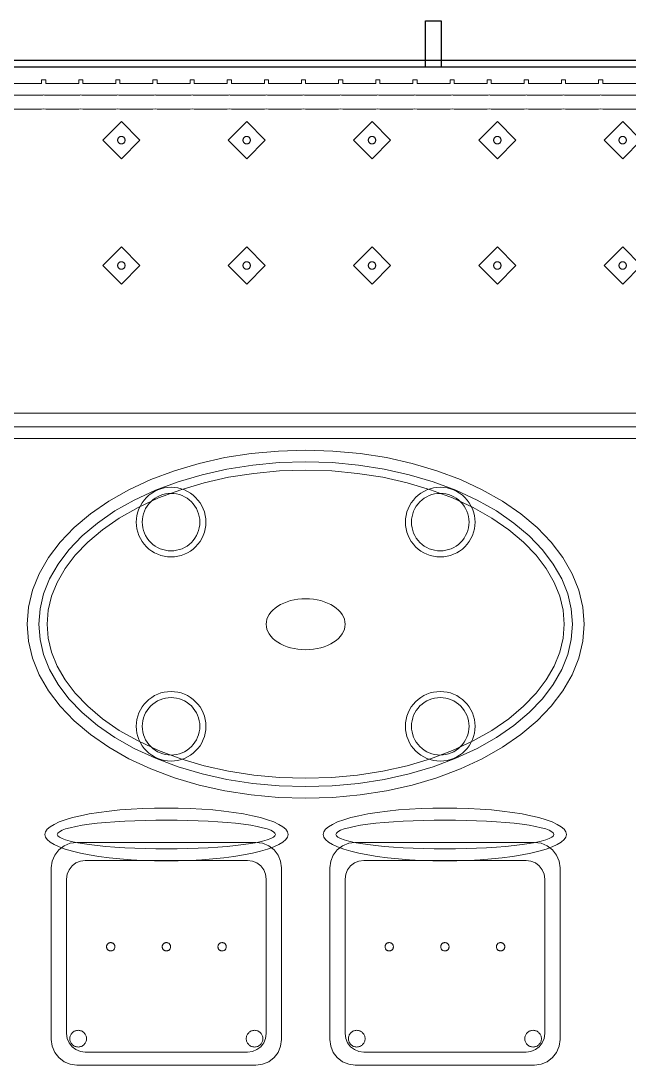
# Model space of a CAD drawing. Header units: metres. Extents: x 2172.2 to 2210.6, y 415.3 to 458.1.
# Drawn here: x 2189.898 to 2191.208, y 451.441 to 453.691 of the extents above; entities that cross this region are included whole.
import ezdxf

# ---------------------------------------------------------------- set-up
doc = ezdxf.new("R2010")
doc.units = ezdxf.units.M
for name, color, linetype, lineweight in [('NC_N1_BANQUETTES', 7, 'CONTINUOUS', 13), ('NC_N1_CHAIRS', 7, 'CONTINUOUS', 13), ('NC_N1_GLAZING', 7, 'CONTINUOUS', 13), ('NC_N1_TABLES', 7, 'CONTINUOUS', 13), ('NC_N1_WALLS', 7, 'CONTINUOUS', 25)]:
    doc.layers.add(name, color=color, linetype=linetype, lineweight=lineweight)

# ---------------------------------------------------------------- blocks, each defined once
blk = doc.blocks.new('NC_N1_ARCHITECTURE')
at = {"layer": 'NC_N1_GLAZING', "linetype": 'CONTINUOUS', "lineweight": -2}
blk.add_lwpolyline([(2.11142, 19.591097), (-3.23858, 19.591097), (-3.23858, 19.606096), (2.11142, 19.606096)], close=True, dxfattribs=at)
at = {"layer": 'NC_N1_WALLS', "linetype": 'CONTINUOUS', "lineweight": -2}
blk.add_lwpolyline([(0.76942, 19.691095), (0.80342, 19.691095), (0.80342, 19.591097), (0.76942, 19.591097)], close=True, dxfattribs=at)
blk = doc.blocks.new('NC_N1_TRIANGLE_L_BANQUETTE')
at = {"color": 0, "linetype": 'CONTINUOUS', "lineweight": -2}
for points in [[(0.8, 0.8), (4.35, 0.8)], [(3.64, 0.035), (3.569, 0.035), (3.569, 0.027), (3.56, 0.027), (3.56, 0.035), (3.489, 0.035), (3.489, 0.027), (3.48, 0.027), (3.48, 0.035), (3.409, 0.035), (3.409, 0.027), (3.4, 0.027), (3.4, 0.035), (3.329, 0.035), (3.329, 0.027), (3.32, 0.027), (3.32, 0.035), (3.249, 0.035), (3.249, 0.027), (3.24, 0.027), (3.24, 0.035), (3.169, 0.035), (3.169, 0.027), (3.16, 0.027), (3.16, 0.035), (3.089, 0.035), (3.089, 0.027), (3.08, 0.027), (3.08, 0.035), (3.009, 0.035), (3.009, 0.027), (3, 0.027), (3, 0.035), (2.929, 0.035), (2.929, 0.027), (2.92, 0.027), (2.92, 0.035), (2.849, 0.035), (2.849, 0.027), (2.84, 0.027), (2.84, 0.035), (2.769, 0.035), (2.769, 0.027), (2.76, 0.027), (2.76, 0.035), (2.689, 0.035), (2.689, 0.027), (2.68, 0.027), (2.68, 0.035), (2.609, 0.035), (2.609, 0.027), (2.6, 0.027), (2.6, 0.035), (2.529, 0.035), (2.529, 0.027), (2.52, 0.027), (2.52, 0.035), (2.449, 0.035), (2.449, 0.027), (2.44, 0.027), (2.44, 0.035), (2.369, 0.035), (2.369, 0.027), (2.36, 0.027), (2.36, 0.035), (2.289, 0.035)], [(0.8, 0.775), (4.325, 0.775)], [(3.64, 0.06), (3.569, 0.06), (3.5665, 0.0599), (3.5645, 0.0596), (3.5625, 0.0599), (3.56, 0.06), (3.489, 0.06), (3.4865, 0.0599), (3.4845, 0.0596), (3.4825, 0.0599), (3.48, 0.06), (3.409, 0.06), (3.4065, 0.0599), (3.4045, 0.0596), (3.4025, 0.0599), (3.4, 0.06), (3.329, 0.06), (3.3265, 0.0599), (3.3245, 0.0596), (3.3225, 0.0599), (3.32, 0.06), (3.249, 0.06), (3.2465, 0.0599), (3.2445, 0.0596), (3.2425, 0.0599), (3.24, 0.06), (3.169, 0.06), (3.1665, 0.0599), (3.1645, 0.0596), (3.1625, 0.0599), (3.16, 0.06), (3.089, 0.06), (3.0865, 0.0599), (3.0845, 0.0596), (3.0825, 0.0599), (3.08, 0.06), (3.009, 0.06), (3.0065, 0.0599), (3.0045, 0.0596), (3.0025, 0.0599), (3, 0.06), (2.929, 0.06), (2.9265, 0.0599), (2.9245, 0.0596), (2.9225, 0.0599), (2.92, 0.06), (2.849, 0.06), (2.8465, 0.0599), (2.8445, 0.0596), (2.8425, 0.0599), (2.84, 0.06), (2.769, 0.06), (2.7665, 0.0599), (2.7645, 0.0596), (2.7625, 0.0599), (2.76, 0.06), (2.689, 0.06), (2.6865, 0.0599), (2.6845, 0.0596), (2.6825, 0.0599), (2.68, 0.06), (2.609, 0.06), (2.6065, 0.0599), (2.6045, 0.0596), (2.6025, 0.0599), (2.6, 0.06), (2.529, 0.06), (2.5265, 0.0599), (2.5245, 0.0596), (2.5225, 0.0599), (2.52, 0.06), (2.449, 0.06), (2.4465, 0.0599), (2.4445, 0.0596), (2.4425, 0.0599), (2.44, 0.06), (2.369, 0.06), (2.3665, 0.0599), (2.3645, 0.0596), (2.3625, 0.0599), (2.36, 0.06), (2.289, 0.06)], [(0.8, 0.745), (4.295, 0.745)], [(3.64, 0.09), (3.569, 0.09), (3.5645, 0.0898), (3.56, 0.09), (3.489, 0.09), (3.4845, 0.0898), (3.48, 0.09), (3.409, 0.09), (3.4045, 0.0898), (3.4, 0.09), (3.329, 0.09), (3.3245, 0.0898), (3.32, 0.09), (3.249, 0.09), (3.2445, 0.0898), (3.24, 0.09), (3.169, 0.09), (3.1645, 0.0898), (3.16, 0.09), (3.089, 0.09), (3.0845, 0.0898), (3.08, 0.09), (3.009, 0.09), (3.0045, 0.0898), (3, 0.09), (2.929, 0.09), (2.9245, 0.0898), (2.92, 0.09), (2.849, 0.09), (2.8445, 0.0898), (2.84, 0.09), (2.769, 0.09), (2.7645, 0.0898), (2.76, 0.09), (2.689, 0.09), (2.6845, 0.0898), (2.68, 0.09), (2.609, 0.09), (2.6045, 0.0898), (2.6, 0.09), (2.529, 0.09), (2.5245, 0.0898), (2.52, 0.09), (2.449, 0.09), (2.4445, 0.0898), (2.44, 0.09), (2.369, 0.09), (2.3645, 0.0898), (2.36, 0.09), (2.289, 0.09)]]:
    blk.add_lwpolyline(points, dxfattribs=at)
for points in [[(2.317, 0.387), (2.357, 0.427), (2.317, 0.467), (2.277, 0.427)], [(2.587, 0.387), (2.627, 0.427), (2.587, 0.467), (2.547, 0.427)], [(2.857, 0.387), (2.897, 0.427), (2.857, 0.467), (2.817, 0.427)], [(3.127, 0.387), (3.167, 0.427), (3.127, 0.467), (3.087, 0.427)], [(3.397, 0.387), (3.437, 0.427), (3.397, 0.467), (3.357, 0.427)], [(2.325, 0.427), (2.325, 0.4262), (2.3248, 0.4254), (2.3247, 0.4247), (2.3244, 0.4239), (2.3241, 0.4232), (2.3237, 0.4226), (2.3232, 0.4219), (2.3227, 0.4213), (2.3221, 0.4208), (2.3214, 0.4203), (2.3208, 0.4199), (2.3201, 0.4196), (2.3193, 0.4193), (2.3186, 0.4192), (2.3178, 0.419), (2.317, 0.419), (2.3162, 0.419), (2.3154, 0.4192), (2.3147, 0.4193), (2.3139, 0.4196), (2.3132, 0.4199), (2.3126, 0.4203), (2.3119, 0.4208), (2.3113, 0.4213), (2.3108, 0.4219), (2.3103, 0.4226), (2.3099, 0.4232), (2.3096, 0.4239), (2.3093, 0.4247), (2.3092, 0.4254), (2.309, 0.4262), (2.309, 0.427), (2.309, 0.4278), (2.3092, 0.4286), (2.3093, 0.4293), (2.3096, 0.4301), (2.3099, 0.4308), (2.3103, 0.4314), (2.3108, 0.4321), (2.3113, 0.4327), (2.3119, 0.4332), (2.3126, 0.4337), (2.3132, 0.4341), (2.3139, 0.4344), (2.3147, 0.4347), (2.3154, 0.4348), (2.3162, 0.435), (2.317, 0.435), (2.3178, 0.435), (2.3186, 0.4348), (2.3193, 0.4347), (2.3201, 0.4344), (2.3208, 0.4341), (2.3214, 0.4337), (2.3221, 0.4332), (2.3227, 0.4327), (2.3232, 0.4321), (2.3237, 0.4314), (2.3241, 0.4308), (2.3244, 0.4301), (2.3247, 0.4293), (2.3248, 0.4286), (2.325, 0.4278)], [(2.595, 0.427), (2.595, 0.4262), (2.5948, 0.4254), (2.5947, 0.4247), (2.5944, 0.4239), (2.5941, 0.4232), (2.5937, 0.4226), (2.5932, 0.4219), (2.5927, 0.4213), (2.5921, 0.4208), (2.5914, 0.4203), (2.5908, 0.4199), (2.5901, 0.4196), (2.5893, 0.4193), (2.5886, 0.4192), (2.5878, 0.419), (2.587, 0.419), (2.5862, 0.419), (2.5854, 0.4192), (2.5847, 0.4193), (2.5839, 0.4196), (2.5832, 0.4199), (2.5826, 0.4203), (2.5819, 0.4208), (2.5813, 0.4213), (2.5808, 0.4219), (2.5803, 0.4226), (2.5799, 0.4232), (2.5796, 0.4239), (2.5793, 0.4247), (2.5792, 0.4254), (2.579, 0.4262), (2.579, 0.427), (2.579, 0.4278), (2.5792, 0.4286), (2.5793, 0.4293), (2.5796, 0.4301), (2.5799, 0.4308), (2.5803, 0.4314), (2.5808, 0.4321), (2.5813, 0.4327), (2.5819, 0.4332), (2.5826, 0.4337), (2.5832, 0.4341), (2.5839, 0.4344), (2.5847, 0.4347), (2.5854, 0.4348), (2.5862, 0.435), (2.587, 0.435), (2.5878, 0.435), (2.5886, 0.4348), (2.5893, 0.4347), (2.5901, 0.4344), (2.5908, 0.4341), (2.5914, 0.4337), (2.5921, 0.4332), (2.5927, 0.4327), (2.5932, 0.4321), (2.5937, 0.4314), (2.5941, 0.4308), (2.5944, 0.4301), (2.5947, 0.4293), (2.5948, 0.4286), (2.595, 0.4278)], [(2.865, 0.427), (2.865, 0.4262), (2.8648, 0.4254), (2.8647, 0.4247), (2.8644, 0.4239), (2.8641, 0.4232), (2.8637, 0.4226), (2.8632, 0.4219), (2.8627, 0.4213), (2.8621, 0.4208), (2.8614, 0.4203), (2.8608, 0.4199), (2.8601, 0.4196), (2.8593, 0.4193), (2.8586, 0.4192), (2.8578, 0.419), (2.857, 0.419), (2.8562, 0.419), (2.8554, 0.4192), (2.8547, 0.4193), (2.8539, 0.4196), (2.8532, 0.4199), (2.8526, 0.4203), (2.8519, 0.4208), (2.8513, 0.4213), (2.8508, 0.4219), (2.8503, 0.4226), (2.8499, 0.4232), (2.8496, 0.4239), (2.8493, 0.4247), (2.8492, 0.4254), (2.849, 0.4262), (2.849, 0.427), (2.849, 0.4278), (2.8492, 0.4286), (2.8493, 0.4293), (2.8496, 0.4301), (2.8499, 0.4308), (2.8503, 0.4314), (2.8508, 0.4321), (2.8513, 0.4327), (2.8519, 0.4332), (2.8526, 0.4337), (2.8532, 0.4341), (2.8539, 0.4344), (2.8547, 0.4347), (2.8554, 0.4348), (2.8562, 0.435), (2.857, 0.435), (2.8578, 0.435), (2.8586, 0.4348), (2.8593, 0.4347), (2.8601, 0.4344), (2.8608, 0.4341), (2.8614, 0.4337), (2.8621, 0.4332), (2.8627, 0.4327), (2.8632, 0.4321), (2.8637, 0.4314), (2.8641, 0.4308), (2.8644, 0.4301), (2.8647, 0.4293), (2.8648, 0.4286), (2.865, 0.4278)], [(3.135, 0.427), (3.135, 0.4262), (3.1348, 0.4254), (3.1347, 0.4247), (3.1344, 0.4239), (3.1341, 0.4232), (3.1337, 0.4226), (3.1332, 0.4219), (3.1327, 0.4213), (3.1321, 0.4208), (3.1314, 0.4203), (3.1308, 0.4199), (3.1301, 0.4196), (3.1293, 0.4193), (3.1286, 0.4192), (3.1278, 0.419), (3.127, 0.419), (3.1262, 0.419), (3.1254, 0.4192), (3.1247, 0.4193), (3.1239, 0.4196), (3.1232, 0.4199), (3.1226, 0.4203), (3.1219, 0.4208), (3.1213, 0.4213), (3.1208, 0.4219), (3.1203, 0.4226), (3.1199, 0.4232), (3.1196, 0.4239), (3.1193, 0.4247), (3.1192, 0.4254), (3.119, 0.4262), (3.119, 0.427), (3.119, 0.4278), (3.1192, 0.4286), (3.1193, 0.4293), (3.1196, 0.4301), (3.1199, 0.4308), (3.1203, 0.4314), (3.1208, 0.4321), (3.1213, 0.4327), (3.1219, 0.4332), (3.1226, 0.4337), (3.1232, 0.4341), (3.1239, 0.4344), (3.1247, 0.4347), (3.1254, 0.4348), (3.1262, 0.435), (3.127, 0.435), (3.1278, 0.435), (3.1286, 0.4348), (3.1293, 0.4347), (3.1301, 0.4344), (3.1308, 0.4341), (3.1314, 0.4337), (3.1321, 0.4332), (3.1327, 0.4327), (3.1332, 0.4321), (3.1337, 0.4314), (3.1341, 0.4308), (3.1344, 0.4301), (3.1347, 0.4293), (3.1348, 0.4286), (3.135, 0.4278)], [(3.405, 0.427), (3.405, 0.4262), (3.4048, 0.4254), (3.4047, 0.4247), (3.4044, 0.4239), (3.4041, 0.4232), (3.4037, 0.4226), (3.4032, 0.4219), (3.4027, 0.4213), (3.4021, 0.4208), (3.4014, 0.4203), (3.4008, 0.4199), (3.4001, 0.4196), (3.3993, 0.4193), (3.3986, 0.4192), (3.3978, 0.419), (3.397, 0.419), (3.3962, 0.419), (3.3954, 0.4192), (3.3947, 0.4193), (3.3939, 0.4196), (3.3932, 0.4199), (3.3926, 0.4203), (3.3919, 0.4208), (3.3913, 0.4213), (3.3908, 0.4219), (3.3903, 0.4226), (3.3899, 0.4232), (3.3896, 0.4239), (3.3893, 0.4247), (3.3892, 0.4254), (3.389, 0.4262), (3.389, 0.427), (3.389, 0.4278), (3.3892, 0.4286), (3.3893, 0.4293), (3.3896, 0.4301), (3.3899, 0.4308), (3.3903, 0.4314), (3.3908, 0.4321), (3.3913, 0.4327), (3.3919, 0.4332), (3.3926, 0.4337), (3.3932, 0.4341), (3.3939, 0.4344), (3.3947, 0.4347), (3.3954, 0.4348), (3.3962, 0.435), (3.397, 0.435), (3.3978, 0.435), (3.3986, 0.4348), (3.3993, 0.4347), (3.4001, 0.4344), (3.4008, 0.4341), (3.4014, 0.4337), (3.4021, 0.4332), (3.4027, 0.4327), (3.4032, 0.4321), (3.4037, 0.4314), (3.4041, 0.4308), (3.4044, 0.4301), (3.4047, 0.4293), (3.4048, 0.4286), (3.405, 0.4278)], [(2.317, 0.117), (2.357, 0.157), (2.317, 0.197), (2.277, 0.157)], [(2.587, 0.117), (2.627, 0.157), (2.587, 0.197), (2.547, 0.157)], [(2.857, 0.117), (2.897, 0.157), (2.857, 0.197), (2.817, 0.157)], [(3.127, 0.117), (3.167, 0.157), (3.127, 0.197), (3.087, 0.157)], [(3.397, 0.117), (3.437, 0.157), (3.397, 0.197), (3.357, 0.157)], [(2.325, 0.157), (2.325, 0.1562), (2.3248, 0.1554), (2.3247, 0.1547), (2.3244, 0.1539), (2.3241, 0.1532), (2.3237, 0.1526), (2.3232, 0.1519), (2.3227, 0.1513), (2.3221, 0.1508), (2.3214, 0.1503), (2.3208, 0.1499), (2.3201, 0.1496), (2.3193, 0.1493), (2.3186, 0.1492), (2.3178, 0.149), (2.317, 0.149), (2.3162, 0.149), (2.3154, 0.1492), (2.3147, 0.1493), (2.3139, 0.1496), (2.3132, 0.1499), (2.3126, 0.1503), (2.3119, 0.1508), (2.3113, 0.1513), (2.3108, 0.1519), (2.3103, 0.1526), (2.3099, 0.1532), (2.3096, 0.1539), (2.3093, 0.1547), (2.3092, 0.1554), (2.309, 0.1562), (2.309, 0.157), (2.309, 0.1578), (2.3092, 0.1586), (2.3093, 0.1593), (2.3096, 0.1601), (2.3099, 0.1608), (2.3103, 0.1614), (2.3108, 0.1621), (2.3113, 0.1627), (2.3119, 0.1632), (2.3126, 0.1637), (2.3132, 0.1641), (2.3139, 0.1644), (2.3147, 0.1647), (2.3154, 0.1648), (2.3162, 0.165), (2.317, 0.165), (2.3178, 0.165), (2.3186, 0.1648), (2.3193, 0.1647), (2.3201, 0.1644), (2.3208, 0.1641), (2.3214, 0.1637), (2.3221, 0.1632), (2.3227, 0.1627), (2.3232, 0.1621), (2.3237, 0.1614), (2.3241, 0.1608), (2.3244, 0.1601), (2.3247, 0.1593), (2.3248, 0.1586), (2.325, 0.1578)], [(2.595, 0.157), (2.595, 0.1562), (2.5948, 0.1554), (2.5947, 0.1547), (2.5944, 0.1539), (2.5941, 0.1532), (2.5937, 0.1526), (2.5932, 0.1519), (2.5927, 0.1513), (2.5921, 0.1508), (2.5914, 0.1503), (2.5908, 0.1499), (2.5901, 0.1496), (2.5893, 0.1493), (2.5886, 0.1492), (2.5878, 0.149), (2.587, 0.149), (2.5862, 0.149), (2.5854, 0.1492), (2.5847, 0.1493), (2.5839, 0.1496), (2.5832, 0.1499), (2.5826, 0.1503), (2.5819, 0.1508), (2.5813, 0.1513), (2.5808, 0.1519), (2.5803, 0.1526), (2.5799, 0.1532), (2.5796, 0.1539), (2.5793, 0.1547), (2.5792, 0.1554), (2.579, 0.1562), (2.579, 0.157), (2.579, 0.1578), (2.5792, 0.1586), (2.5793, 0.1593), (2.5796, 0.1601), (2.5799, 0.1608), (2.5803, 0.1614), (2.5808, 0.1621), (2.5813, 0.1627), (2.5819, 0.1632), (2.5826, 0.1637), (2.5832, 0.1641), (2.5839, 0.1644), (2.5847, 0.1647), (2.5854, 0.1648), (2.5862, 0.165), (2.587, 0.165), (2.5878, 0.165), (2.5886, 0.1648), (2.5893, 0.1647), (2.5901, 0.1644), (2.5908, 0.1641), (2.5914, 0.1637), (2.5921, 0.1632), (2.5927, 0.1627), (2.5932, 0.1621), (2.5937, 0.1614), (2.5941, 0.1608), (2.5944, 0.1601), (2.5947, 0.1593), (2.5948, 0.1586), (2.595, 0.1578)], [(2.865, 0.157), (2.865, 0.1562), (2.8648, 0.1554), (2.8647, 0.1547), (2.8644, 0.1539), (2.8641, 0.1532), (2.8637, 0.1526), (2.8632, 0.1519), (2.8627, 0.1513), (2.8621, 0.1508), (2.8614, 0.1503), (2.8608, 0.1499), (2.8601, 0.1496), (2.8593, 0.1493), (2.8586, 0.1492), (2.8578, 0.149), (2.857, 0.149), (2.8562, 0.149), (2.8554, 0.1492), (2.8547, 0.1493), (2.8539, 0.1496), (2.8532, 0.1499), (2.8526, 0.1503), (2.8519, 0.1508), (2.8513, 0.1513), (2.8508, 0.1519), (2.8503, 0.1526), (2.8499, 0.1532), (2.8496, 0.1539), (2.8493, 0.1547), (2.8492, 0.1554), (2.849, 0.1562), (2.849, 0.157), (2.849, 0.1578), (2.8492, 0.1586), (2.8493, 0.1593), (2.8496, 0.1601), (2.8499, 0.1608), (2.8503, 0.1614), (2.8508, 0.1621), (2.8513, 0.1627), (2.8519, 0.1632), (2.8526, 0.1637), (2.8532, 0.1641), (2.8539, 0.1644), (2.8547, 0.1647), (2.8554, 0.1648), (2.8562, 0.165), (2.857, 0.165), (2.8578, 0.165), (2.8586, 0.1648), (2.8593, 0.1647), (2.8601, 0.1644), (2.8608, 0.1641), (2.8614, 0.1637), (2.8621, 0.1632), (2.8627, 0.1627), (2.8632, 0.1621), (2.8637, 0.1614), (2.8641, 0.1608), (2.8644, 0.1601), (2.8647, 0.1593), (2.8648, 0.1586), (2.865, 0.1578)], [(3.135, 0.157), (3.135, 0.1562), (3.1348, 0.1554), (3.1347, 0.1547), (3.1344, 0.1539), (3.1341, 0.1532), (3.1337, 0.1526), (3.1332, 0.1519), (3.1327, 0.1513), (3.1321, 0.1508), (3.1314, 0.1503), (3.1308, 0.1499), (3.1301, 0.1496), (3.1293, 0.1493), (3.1286, 0.1492), (3.1278, 0.149), (3.127, 0.149), (3.1262, 0.149), (3.1254, 0.1492), (3.1247, 0.1493), (3.1239, 0.1496), (3.1232, 0.1499), (3.1226, 0.1503), (3.1219, 0.1508), (3.1213, 0.1513), (3.1208, 0.1519), (3.1203, 0.1526), (3.1199, 0.1532), (3.1196, 0.1539), (3.1193, 0.1547), (3.1192, 0.1554), (3.119, 0.1562), (3.119, 0.157), (3.119, 0.1578), (3.1192, 0.1586), (3.1193, 0.1593), (3.1196, 0.1601), (3.1199, 0.1608), (3.1203, 0.1614), (3.1208, 0.1621), (3.1213, 0.1627), (3.1219, 0.1632), (3.1226, 0.1637), (3.1232, 0.1641), (3.1239, 0.1644), (3.1247, 0.1647), (3.1254, 0.1648), (3.1262, 0.165), (3.127, 0.165), (3.1278, 0.165), (3.1286, 0.1648), (3.1293, 0.1647), (3.1301, 0.1644), (3.1308, 0.1641), (3.1314, 0.1637), (3.1321, 0.1632), (3.1327, 0.1627), (3.1332, 0.1621), (3.1337, 0.1614), (3.1341, 0.1608), (3.1344, 0.1601), (3.1347, 0.1593), (3.1348, 0.1586), (3.135, 0.1578)], [(3.405, 0.157), (3.405, 0.1562), (3.4048, 0.1554), (3.4047, 0.1547), (3.4044, 0.1539), (3.4041, 0.1532), (3.4037, 0.1526), (3.4032, 0.1519), (3.4027, 0.1513), (3.4021, 0.1508), (3.4014, 0.1503), (3.4008, 0.1499), (3.4001, 0.1496), (3.3993, 0.1493), (3.3986, 0.1492), (3.3978, 0.149), (3.397, 0.149), (3.3962, 0.149), (3.3954, 0.1492), (3.3947, 0.1493), (3.3939, 0.1496), (3.3932, 0.1499), (3.3926, 0.1503), (3.3919, 0.1508), (3.3913, 0.1513), (3.3908, 0.1519), (3.3903, 0.1526), (3.3899, 0.1532), (3.3896, 0.1539), (3.3893, 0.1547), (3.3892, 0.1554), (3.389, 0.1562), (3.389, 0.157), (3.389, 0.1578), (3.3892, 0.1586), (3.3893, 0.1593), (3.3896, 0.1601), (3.3899, 0.1608), (3.3903, 0.1614), (3.3908, 0.1621), (3.3913, 0.1627), (3.3919, 0.1632), (3.3926, 0.1637), (3.3932, 0.1641), (3.3939, 0.1644), (3.3947, 0.1647), (3.3954, 0.1648), (3.3962, 0.165), (3.397, 0.165), (3.3978, 0.165), (3.3986, 0.1648), (3.3993, 0.1647), (3.4001, 0.1644), (3.4008, 0.1641), (3.4014, 0.1637), (3.4021, 0.1632), (3.4027, 0.1627), (3.4032, 0.1621), (3.4037, 0.1614), (3.4041, 0.1608), (3.4044, 0.1601), (3.4047, 0.1593), (3.4048, 0.1586), (3.405, 0.1578)]]:
    blk.add_lwpolyline(points, close=True, dxfattribs=at)
blk = doc.blocks.new('NC_N1_DINING_2')
at = {"color": 0, "linetype": 'CONTINUOUS', "lineweight": -2}
for points in [[(0.6, 0), (0.5971, 0.0368), (0.5885, 0.0732), (0.5742, 0.1089), (0.5543, 0.1435), (0.5292, 0.1768), (0.4989, 0.2083), (0.4638, 0.2379), (0.4243, 0.2652), (0.3806, 0.2899), (0.3333, 0.3118), (0.2828, 0.3307), (0.2296, 0.3465), (0.1742, 0.3589), (0.1171, 0.3678), (0.0588, 0.3732), (0, 0.375), (-0.0588, 0.3732), (-0.1171, 0.3678), (-0.1742, 0.3589), (-0.2296, 0.3465), (-0.2828, 0.3307), (-0.3333, 0.3118), (-0.3806, 0.2899), (-0.4243, 0.2652), (-0.4638, 0.2379), (-0.4989, 0.2083), (-0.5292, 0.1768), (-0.5543, 0.1435), (-0.5742, 0.1089), (-0.5885, 0.0732), (-0.5971, 0.0368), (-0.6, 0), (-0.5971, -0.0368), (-0.5885, -0.0732), (-0.5742, -0.1089), (-0.5543, -0.1435), (-0.5292, -0.1768), (-0.4989, -0.2083), (-0.4638, -0.2379), (-0.4243, -0.2652), (-0.3806, -0.2899), (-0.3333, -0.3118), (-0.2828, -0.3307), (-0.2296, -0.3465), (-0.1742, -0.3589), (-0.1171, -0.3678), (-0.0588, -0.3732), (0, -0.375), (0.0588, -0.3732), (0.1171, -0.3678), (0.1742, -0.3589), (0.2296, -0.3465), (0.2828, -0.3307), (0.3333, -0.3118), (0.3806, -0.2899), (0.4243, -0.2652), (0.4638, -0.2379), (0.4989, -0.2083), (0.5292, -0.1768), (0.5543, -0.1435), (0.5742, -0.1089), (0.5885, -0.0732), (0.5971, -0.0368)], [(0.5749, 0), (0.5723, -0.0329), (0.5646, -0.0656), (0.5516, -0.0979), (0.5334, -0.1297), (0.5101, -0.1605), (0.4818, -0.1901), (0.4486, -0.218), (0.411, -0.244), (0.3692, -0.2676), (0.3237, -0.2887), (0.2749, -0.307), (0.2233, -0.3222), (0.1695, -0.3343), (0.114, -0.343), (0.0573, -0.3482), (0, -0.35), (-0.0573, -0.3482), (-0.114, -0.343), (-0.1695, -0.3343), (-0.2233, -0.3222), (-0.2749, -0.307), (-0.3237, -0.2887), (-0.3692, -0.2676), (-0.411, -0.244), (-0.4486, -0.218), (-0.4818, -0.1901), (-0.5101, -0.1605), (-0.5334, -0.1297), (-0.5516, -0.0979), (-0.5646, -0.0656), (-0.5723, -0.0329), (-0.5749, 0), (-0.5723, 0.0329), (-0.5646, 0.0656), (-0.5516, 0.0979), (-0.5334, 0.1297), (-0.5101, 0.1605), (-0.4818, 0.1901), (-0.4486, 0.218), (-0.411, 0.244), (-0.3692, 0.2676), (-0.3237, 0.2887), (-0.2749, 0.307), (-0.2233, 0.3222), (-0.1695, 0.3343), (-0.114, 0.343), (-0.0573, 0.3482), (0, 0.35), (0.0573, 0.3482), (0.114, 0.343), (0.1695, 0.3343), (0.2233, 0.3222), (0.2749, 0.307), (0.3237, 0.2887), (0.3692, 0.2676), (0.411, 0.244), (0.4486, 0.218), (0.4818, 0.1901), (0.5101, 0.1605), (0.5334, 0.1297), (0.5516, 0.0979), (0.5646, 0.0656), (0.5723, 0.0329)], [(0.5569, 0), (0.5545, -0.0301), (0.5474, -0.0601), (0.5354, -0.0901), (0.5184, -0.1198), (0.4964, -0.1488), (0.4694, -0.1769), (0.4377, -0.2037), (0.4014, -0.2287), (0.361, -0.2516), (0.3167, -0.2721), (0.2692, -0.2899), (0.2188, -0.3048), (0.1661, -0.3166), (0.1117, -0.3251), (0.0562, -0.3303), (0, -0.332), (-0.0562, -0.3303), (-0.1117, -0.3251), (-0.1661, -0.3166), (-0.2188, -0.3048), (-0.2692, -0.2899), (-0.3167, -0.2721), (-0.361, -0.2516), (-0.4014, -0.2287), (-0.4377, -0.2037), (-0.4694, -0.1769), (-0.4964, -0.1488), (-0.5184, -0.1198), (-0.5354, -0.0901), (-0.5474, -0.0601), (-0.5545, -0.0301), (-0.5569, 0), (-0.5545, 0.0301), (-0.5474, 0.0601), (-0.5354, 0.0901), (-0.5184, 0.1198), (-0.4964, 0.1488), (-0.4694, 0.1769), (-0.4377, 0.2037), (-0.4014, 0.2287), (-0.361, 0.2516), (-0.3167, 0.2721), (-0.2692, 0.2899), (-0.2188, 0.3048), (-0.1661, 0.3166), (-0.1117, 0.3251), (-0.0562, 0.3303), (0, 0.332), (0.0562, 0.3303), (0.1117, 0.3251), (0.1661, 0.3166), (0.2188, 0.3048), (0.2692, 0.2899), (0.3167, 0.2721), (0.361, 0.2516), (0.4014, 0.2287), (0.4377, 0.2037), (0.4694, 0.1769), (0.4964, 0.1488), (0.5184, 0.1198), (0.5354, 0.0901), (0.5474, 0.0601), (0.5545, 0.0301)], [(-0.215, 0.22), (-0.2154, 0.2126), (-0.2164, 0.2054), (-0.2182, 0.1982), (-0.2207, 0.1913), (-0.2239, 0.1846), (-0.2276, 0.1783), (-0.232, 0.1724), (-0.237, 0.167), (-0.2424, 0.162), (-0.2483, 0.1576), (-0.2546, 0.1539), (-0.2613, 0.1507), (-0.2682, 0.1482), (-0.2754, 0.1464), (-0.2826, 0.1454), (-0.29, 0.145), (-0.2974, 0.1454), (-0.3046, 0.1464), (-0.3118, 0.1482), (-0.3187, 0.1507), (-0.3254, 0.1539), (-0.3317, 0.1576), (-0.3376, 0.162), (-0.343, 0.167), (-0.348, 0.1724), (-0.3524, 0.1783), (-0.3561, 0.1846), (-0.3593, 0.1913), (-0.3618, 0.1982), (-0.3636, 0.2054), (-0.3646, 0.2126), (-0.365, 0.22), (-0.3646, 0.2274), (-0.3636, 0.2346), (-0.3618, 0.2418), (-0.3593, 0.2487), (-0.3561, 0.2554), (-0.3524, 0.2617), (-0.348, 0.2676), (-0.343, 0.273), (-0.3376, 0.278), (-0.3317, 0.2824), (-0.3254, 0.2861), (-0.3187, 0.2893), (-0.3118, 0.2918), (-0.3046, 0.2936), (-0.2974, 0.2946), (-0.29, 0.295), (-0.2826, 0.2946), (-0.2754, 0.2936), (-0.2682, 0.2918), (-0.2613, 0.2893), (-0.2546, 0.2861), (-0.2483, 0.2824), (-0.2424, 0.278), (-0.237, 0.273), (-0.232, 0.2676), (-0.2276, 0.2617), (-0.2239, 0.2554), (-0.2207, 0.2487), (-0.2182, 0.2418), (-0.2164, 0.2346), (-0.2154, 0.2274)], [(0.365, 0.22), (0.3646, 0.2126), (0.3636, 0.2054), (0.3618, 0.1982), (0.3593, 0.1913), (0.3561, 0.1846), (0.3524, 0.1783), (0.348, 0.1724), (0.343, 0.167), (0.3376, 0.162), (0.3317, 0.1576), (0.3254, 0.1539), (0.3187, 0.1507), (0.3118, 0.1482), (0.3046, 0.1464), (0.2974, 0.1454), (0.29, 0.145), (0.2826, 0.1454), (0.2754, 0.1464), (0.2682, 0.1482), (0.2613, 0.1507), (0.2546, 0.1539), (0.2483, 0.1576), (0.2424, 0.162), (0.237, 0.167), (0.232, 0.1724), (0.2276, 0.1783), (0.2239, 0.1846), (0.2207, 0.1913), (0.2182, 0.1982), (0.2164, 0.2054), (0.2154, 0.2126), (0.215, 0.22), (0.2154, 0.2274), (0.2164, 0.2346), (0.2182, 0.2418), (0.2207, 0.2487), (0.2239, 0.2554), (0.2276, 0.2617), (0.232, 0.2676), (0.237, 0.273), (0.2424, 0.278), (0.2483, 0.2824), (0.2546, 0.2861), (0.2613, 0.2893), (0.2682, 0.2918), (0.2754, 0.2936), (0.2826, 0.2946), (0.29, 0.295), (0.2974, 0.2946), (0.3046, 0.2936), (0.3118, 0.2918), (0.3187, 0.2893), (0.3254, 0.2861), (0.3317, 0.2824), (0.3376, 0.278), (0.343, 0.273), (0.348, 0.2676), (0.3524, 0.2617), (0.3561, 0.2554), (0.3593, 0.2487), (0.3618, 0.2418), (0.3636, 0.2346), (0.3646, 0.2274)], [(-0.228, 0.22), (-0.2283, 0.2139), (-0.2292, 0.2079), (-0.2307, 0.202), (-0.2327, 0.1963), (-0.2353, 0.1908), (-0.2384, 0.1856), (-0.2421, 0.1807), (-0.2462, 0.1762), (-0.2507, 0.1721), (-0.2556, 0.1684), (-0.2608, 0.1653), (-0.2663, 0.1627), (-0.272, 0.1607), (-0.2779, 0.1592), (-0.2839, 0.1583), (-0.29, 0.158), (-0.2961, 0.1583), (-0.3021, 0.1592), (-0.308, 0.1607), (-0.3137, 0.1627), (-0.3192, 0.1653), (-0.3244, 0.1684), (-0.3293, 0.1721), (-0.3338, 0.1762), (-0.3379, 0.1807), (-0.3416, 0.1856), (-0.3447, 0.1908), (-0.3473, 0.1963), (-0.3493, 0.202), (-0.3508, 0.2079), (-0.3517, 0.2139), (-0.352, 0.22), (-0.3517, 0.2261), (-0.3508, 0.2321), (-0.3493, 0.238), (-0.3473, 0.2437), (-0.3447, 0.2492), (-0.3416, 0.2544), (-0.3379, 0.2593), (-0.3338, 0.2638), (-0.3293, 0.2679), (-0.3244, 0.2716), (-0.3192, 0.2747), (-0.3137, 0.2773), (-0.308, 0.2793), (-0.3021, 0.2808), (-0.2961, 0.2817), (-0.29, 0.282), (-0.2839, 0.2817), (-0.2779, 0.2808), (-0.272, 0.2793), (-0.2663, 0.2773), (-0.2608, 0.2747), (-0.2556, 0.2716), (-0.2507, 0.2679), (-0.2462, 0.2638), (-0.2421, 0.2593), (-0.2384, 0.2544), (-0.2353, 0.2492), (-0.2327, 0.2437), (-0.2307, 0.238), (-0.2292, 0.2321), (-0.2283, 0.2261)], [(0.352, 0.22), (0.3517, 0.2139), (0.3508, 0.2079), (0.3493, 0.202), (0.3473, 0.1963), (0.3447, 0.1908), (0.3416, 0.1856), (0.3379, 0.1807), (0.3338, 0.1762), (0.3293, 0.1721), (0.3244, 0.1684), (0.3192, 0.1653), (0.3137, 0.1627), (0.308, 0.1607), (0.3021, 0.1592), (0.2961, 0.1583), (0.29, 0.158), (0.2839, 0.1583), (0.2779, 0.1592), (0.272, 0.1607), (0.2663, 0.1627), (0.2608, 0.1653), (0.2556, 0.1684), (0.2507, 0.1721), (0.2462, 0.1762), (0.2421, 0.1807), (0.2384, 0.1856), (0.2353, 0.1908), (0.2327, 0.1963), (0.2307, 0.202), (0.2292, 0.2079), (0.2283, 0.2139), (0.228, 0.22), (0.2283, 0.2261), (0.2292, 0.2321), (0.2307, 0.238), (0.2327, 0.2437), (0.2353, 0.2492), (0.2384, 0.2544), (0.2421, 0.2593), (0.2462, 0.2638), (0.2507, 0.2679), (0.2556, 0.2716), (0.2608, 0.2747), (0.2663, 0.2773), (0.272, 0.2793), (0.2779, 0.2808), (0.2839, 0.2817), (0.29, 0.282), (0.2961, 0.2817), (0.3021, 0.2808), (0.308, 0.2793), (0.3137, 0.2773), (0.3192, 0.2747), (0.3244, 0.2716), (0.3293, 0.2679), (0.3338, 0.2638), (0.3379, 0.2593), (0.3416, 0.2544), (0.3447, 0.2492), (0.3473, 0.2437), (0.3493, 0.238), (0.3508, 0.2321), (0.3517, 0.2261)], [(0.085, 0), (0.0846, 0.0054), (0.0834, 0.0107), (0.0813, 0.016), (0.0785, 0.021), (0.075, 0.0259), (0.0707, 0.0306), (0.0657, 0.0349), (0.0601, 0.0389), (0.0539, 0.0425), (0.0472, 0.0457), (0.0401, 0.0485), (0.0325, 0.0508), (0.0247, 0.0526), (0.0166, 0.0539), (0.0083, 0.0547), (0, 0.055), (-0.0083, 0.0547), (-0.0166, 0.0539), (-0.0247, 0.0526), (-0.0325, 0.0508), (-0.0401, 0.0485), (-0.0472, 0.0457), (-0.0539, 0.0425), (-0.0601, 0.0389), (-0.0657, 0.0349), (-0.0707, 0.0306), (-0.075, 0.0259), (-0.0785, 0.021), (-0.0813, 0.016), (-0.0834, 0.0107), (-0.0846, 0.0054), (-0.085, 0), (-0.0846, -0.0054), (-0.0834, -0.0107), (-0.0813, -0.016), (-0.0785, -0.021), (-0.075, -0.0259), (-0.0707, -0.0306), (-0.0657, -0.0349), (-0.0601, -0.0389), (-0.0539, -0.0425), (-0.0472, -0.0457), (-0.0401, -0.0485), (-0.0325, -0.0508), (-0.0247, -0.0526), (-0.0166, -0.0539), (-0.0083, -0.0547), (0, -0.055), (0.0083, -0.0547), (0.0166, -0.0539), (0.0247, -0.0526), (0.0325, -0.0508), (0.0401, -0.0485), (0.0472, -0.0457), (0.0539, -0.0425), (0.0601, -0.0389), (0.0657, -0.0349), (0.0707, -0.0306), (0.075, -0.0259), (0.0785, -0.021), (0.0813, -0.016), (0.0834, -0.0107), (0.0846, -0.0054)], [(-0.215, -0.22), (-0.2154, -0.2274), (-0.2164, -0.2346), (-0.2182, -0.2418), (-0.2207, -0.2487), (-0.2239, -0.2554), (-0.2276, -0.2617), (-0.232, -0.2676), (-0.237, -0.273), (-0.2424, -0.278), (-0.2483, -0.2824), (-0.2546, -0.2861), (-0.2613, -0.2893), (-0.2682, -0.2918), (-0.2754, -0.2936), (-0.2826, -0.2946), (-0.29, -0.295), (-0.2974, -0.2946), (-0.3046, -0.2936), (-0.3118, -0.2918), (-0.3187, -0.2893), (-0.3254, -0.2861), (-0.3317, -0.2824), (-0.3376, -0.278), (-0.343, -0.273), (-0.348, -0.2676), (-0.3524, -0.2617), (-0.3561, -0.2554), (-0.3593, -0.2487), (-0.3618, -0.2418), (-0.3636, -0.2346), (-0.3646, -0.2274), (-0.365, -0.22), (-0.3646, -0.2126), (-0.3636, -0.2054), (-0.3618, -0.1982), (-0.3593, -0.1913), (-0.3561, -0.1846), (-0.3524, -0.1783), (-0.348, -0.1724), (-0.343, -0.167), (-0.3376, -0.162), (-0.3317, -0.1576), (-0.3254, -0.1539), (-0.3187, -0.1507), (-0.3118, -0.1482), (-0.3046, -0.1464), (-0.2974, -0.1454), (-0.29, -0.145), (-0.2826, -0.1454), (-0.2754, -0.1464), (-0.2682, -0.1482), (-0.2613, -0.1507), (-0.2546, -0.1539), (-0.2483, -0.1576), (-0.2424, -0.162), (-0.237, -0.167), (-0.232, -0.1724), (-0.2276, -0.1783), (-0.2239, -0.1846), (-0.2207, -0.1913), (-0.2182, -0.1982), (-0.2164, -0.2054), (-0.2154, -0.2126)], [(0.365, -0.22), (0.3646, -0.2274), (0.3636, -0.2346), (0.3618, -0.2418), (0.3593, -0.2487), (0.3561, -0.2554), (0.3524, -0.2617), (0.348, -0.2676), (0.343, -0.273), (0.3376, -0.278), (0.3317, -0.2824), (0.3254, -0.2861), (0.3187, -0.2893), (0.3118, -0.2918), (0.3046, -0.2936), (0.2974, -0.2946), (0.29, -0.295), (0.2826, -0.2946), (0.2754, -0.2936), (0.2682, -0.2918), (0.2613, -0.2893), (0.2546, -0.2861), (0.2483, -0.2824), (0.2424, -0.278), (0.237, -0.273), (0.232, -0.2676), (0.2276, -0.2617), (0.2239, -0.2554), (0.2207, -0.2487), (0.2182, -0.2418), (0.2164, -0.2346), (0.2154, -0.2274), (0.215, -0.22), (0.2154, -0.2126), (0.2164, -0.2054), (0.2182, -0.1982), (0.2207, -0.1913), (0.2239, -0.1846), (0.2276, -0.1783), (0.232, -0.1724), (0.237, -0.167), (0.2424, -0.162), (0.2483, -0.1576), (0.2546, -0.1539), (0.2613, -0.1507), (0.2682, -0.1482), (0.2754, -0.1464), (0.2826, -0.1454), (0.29, -0.145), (0.2974, -0.1454), (0.3046, -0.1464), (0.3118, -0.1482), (0.3187, -0.1507), (0.3254, -0.1539), (0.3317, -0.1576), (0.3376, -0.162), (0.343, -0.167), (0.348, -0.1724), (0.3524, -0.1783), (0.3561, -0.1846), (0.3593, -0.1913), (0.3618, -0.1982), (0.3636, -0.2054), (0.3646, -0.2126)], [(-0.228, -0.22), (-0.2283, -0.2261), (-0.2292, -0.2321), (-0.2307, -0.238), (-0.2327, -0.2437), (-0.2353, -0.2492), (-0.2384, -0.2544), (-0.2421, -0.2593), (-0.2462, -0.2638), (-0.2507, -0.2679), (-0.2556, -0.2716), (-0.2608, -0.2747), (-0.2663, -0.2773), (-0.272, -0.2793), (-0.2779, -0.2808), (-0.2839, -0.2817), (-0.29, -0.282), (-0.2961, -0.2817), (-0.3021, -0.2808), (-0.308, -0.2793), (-0.3137, -0.2773), (-0.3192, -0.2747), (-0.3244, -0.2716), (-0.3293, -0.2679), (-0.3338, -0.2638), (-0.3379, -0.2593), (-0.3416, -0.2544), (-0.3447, -0.2492), (-0.3473, -0.2437), (-0.3493, -0.238), (-0.3508, -0.2321), (-0.3517, -0.2261), (-0.352, -0.22), (-0.3517, -0.2139), (-0.3508, -0.2079), (-0.3493, -0.202), (-0.3473, -0.1963), (-0.3447, -0.1908), (-0.3416, -0.1856), (-0.3379, -0.1807), (-0.3338, -0.1762), (-0.3293, -0.1721), (-0.3244, -0.1684), (-0.3192, -0.1653), (-0.3137, -0.1627), (-0.308, -0.1607), (-0.3021, -0.1592), (-0.2961, -0.1583), (-0.29, -0.158), (-0.2839, -0.1583), (-0.2779, -0.1592), (-0.272, -0.1607), (-0.2663, -0.1627), (-0.2608, -0.1653), (-0.2556, -0.1684), (-0.2507, -0.1721), (-0.2462, -0.1762), (-0.2421, -0.1807), (-0.2384, -0.1856), (-0.2353, -0.1908), (-0.2327, -0.1963), (-0.2307, -0.202), (-0.2292, -0.2079), (-0.2283, -0.2139)], [(0.352, -0.22), (0.3517, -0.2261), (0.3508, -0.2321), (0.3493, -0.238), (0.3473, -0.2437), (0.3447, -0.2492), (0.3416, -0.2544), (0.3379, -0.2593), (0.3338, -0.2638), (0.3293, -0.2679), (0.3244, -0.2716), (0.3192, -0.2747), (0.3137, -0.2773), (0.308, -0.2793), (0.3021, -0.2808), (0.2961, -0.2817), (0.29, -0.282), (0.2839, -0.2817), (0.2779, -0.2808), (0.272, -0.2793), (0.2663, -0.2773), (0.2608, -0.2747), (0.2556, -0.2716), (0.2507, -0.2679), (0.2462, -0.2638), (0.2421, -0.2593), (0.2384, -0.2544), (0.2353, -0.2492), (0.2327, -0.2437), (0.2307, -0.238), (0.2292, -0.2321), (0.2283, -0.2261), (0.228, -0.22), (0.2283, -0.2139), (0.2292, -0.2079), (0.2307, -0.202), (0.2327, -0.1963), (0.2353, -0.1908), (0.2384, -0.1856), (0.2421, -0.1807), (0.2462, -0.1762), (0.2507, -0.1721), (0.2556, -0.1684), (0.2608, -0.1653), (0.2663, -0.1627), (0.272, -0.1607), (0.2779, -0.1592), (0.2839, -0.1583), (0.29, -0.158), (0.2961, -0.1583), (0.3021, -0.1592), (0.308, -0.1607), (0.3137, -0.1627), (0.3192, -0.1653), (0.3244, -0.1684), (0.3293, -0.1721), (0.3338, -0.1762), (0.3379, -0.1807), (0.3416, -0.1856), (0.3447, -0.1908), (0.3473, -0.1963), (0.3493, -0.202), (0.3508, -0.2079), (0.3517, -0.2139)]]:
    blk.add_lwpolyline(points, close=True, dxfattribs=at)
blk = doc.blocks.new('NC_N1_CHAIR_IVORY')
at = {"color": 0, "linetype": 'CONTINUOUS', "lineweight": -2}
for points in [[(0.262, 0.222), (0.2607, 0.2276), (0.257, 0.2331), (0.2507, 0.2385), (0.2421, 0.2438), (0.2311, 0.2489), (0.2178, 0.2537), (0.2025, 0.2582), (0.1853, 0.2623), (0.1662, 0.2661), (0.1456, 0.2694), (0.1235, 0.2723), (0.1003, 0.2747), (0.0761, 0.2765), (0.0511, 0.2779), (0.0257, 0.2787), (0, 0.279), (-0.0257, 0.2787), (-0.0511, 0.2779), (-0.0761, 0.2765), (-0.1003, 0.2747), (-0.1235, 0.2723), (-0.1456, 0.2694), (-0.1662, 0.2661), (-0.1853, 0.2623), (-0.2025, 0.2582), (-0.2178, 0.2537), (-0.2311, 0.2489), (-0.2421, 0.2438), (-0.2507, 0.2385), (-0.257, 0.2331), (-0.2607, 0.2276), (-0.262, 0.222), (-0.2607, 0.2164), (-0.257, 0.2109), (-0.2507, 0.2055), (-0.2421, 0.2002), (-0.2311, 0.1951), (-0.2178, 0.1903), (-0.2025, 0.1858), (-0.1853, 0.1817), (-0.1662, 0.1779), (-0.1456, 0.1746), (-0.1235, 0.1717), (-0.1003, 0.1693), (-0.0761, 0.1675), (-0.0511, 0.1661), (-0.0257, 0.1653), (0, 0.165), (0.0257, 0.1653), (0.0511, 0.1661), (0.0761, 0.1675), (0.1003, 0.1693), (0.1235, 0.1717), (0.1456, 0.1746), (0.1662, 0.1779), (0.1853, 0.1817), (0.2025, 0.1858), (0.2178, 0.1903), (0.2311, 0.1951), (0.2421, 0.2002), (0.2507, 0.2055), (0.257, 0.2109), (0.2607, 0.2164)], [(0.235, 0.222), (0.2339, 0.225), (0.2305, 0.228), (0.2249, 0.231), (0.2171, 0.2339), (0.2073, 0.2366), (0.1954, 0.2392), (0.1817, 0.2417), (0.1662, 0.2439), (0.1491, 0.246), (0.1306, 0.2478), (0.1108, 0.2493), (0.0899, 0.2506), (0.0682, 0.2517), (0.0458, 0.2524), (0.023, 0.2529), (0, 0.253), (-0.023, 0.2529), (-0.0458, 0.2524), (-0.0682, 0.2517), (-0.0899, 0.2506), (-0.1108, 0.2493), (-0.1306, 0.2478), (-0.1491, 0.246), (-0.1662, 0.2439), (-0.1817, 0.2417), (-0.1954, 0.2392), (-0.2073, 0.2366), (-0.2171, 0.2339), (-0.2249, 0.231), (-0.2305, 0.228), (-0.2339, 0.225), (-0.235, 0.222), (-0.2339, 0.219), (-0.2305, 0.216), (-0.2249, 0.213), (-0.2171, 0.2101), (-0.2073, 0.2074), (-0.1954, 0.2048), (-0.1817, 0.2023), (-0.1662, 0.2001), (-0.1491, 0.198), (-0.1306, 0.1962), (-0.1108, 0.1947), (-0.0899, 0.1934), (-0.0682, 0.1923), (-0.0458, 0.1916), (-0.023, 0.1911), (0, 0.191), (0.023, 0.1911), (0.0458, 0.1916), (0.0682, 0.1923), (0.0899, 0.1934), (0.1108, 0.1947), (0.1306, 0.1962), (0.1491, 0.198), (0.1662, 0.2001), (0.1817, 0.2023), (0.1954, 0.2048), (0.2073, 0.2074), (0.2171, 0.2101), (0.2249, 0.213), (0.2305, 0.216), (0.2339, 0.219)], [(0.193, -0.275), (-0.193, -0.275), (-0.2072, -0.2731), (-0.2205, -0.2676), (-0.2319, -0.2589), (-0.2406, -0.2475), (-0.2461, -0.2342), (-0.248, -0.22), (-0.248, 0.15), (-0.2461, 0.1642), (-0.2406, 0.1775), (-0.2319, 0.1889), (-0.2205, 0.1976), (-0.2072, 0.2031), (-0.193, 0.205), (0.193, 0.205), (0.2072, 0.2031), (0.2205, 0.1976), (0.2319, 0.1889), (0.2406, 0.1775), (0.2461, 0.1642), (0.248, 0.15), (0.248, -0.22), (0.2461, -0.2342), (0.2406, -0.2475), (0.2319, -0.2589), (0.2205, -0.2676), (0.2072, -0.2731)], [(0.175, -0.247), (-0.175, -0.247), (-0.1854, -0.2456), (-0.195, -0.2416), (-0.2033, -0.2353), (-0.2096, -0.227), (-0.2136, -0.2174), (-0.215, -0.207), (-0.215, 0.126), (-0.2136, 0.1364), (-0.2096, 0.146), (-0.2033, 0.1543), (-0.195, 0.1606), (-0.1854, 0.1646), (-0.175, 0.166), (0.175, 0.166), (0.1854, 0.1646), (0.195, 0.1606), (0.2033, 0.1543), (0.2096, 0.146), (0.2136, 0.1364), (0.215, 0.126), (0.215, -0.207), (0.2136, -0.2174), (0.2096, -0.227), (0.2033, -0.2353), (0.195, -0.2416), (0.1854, -0.2456)], [(-0.111, -0.02), (-0.111, -0.0209), (-0.1112, -0.0218), (-0.1114, -0.0226), (-0.1117, -0.0234), (-0.1121, -0.0242), (-0.1125, -0.025), (-0.113, -0.0257), (-0.1136, -0.0264), (-0.1143, -0.027), (-0.115, -0.0275), (-0.1158, -0.0279), (-0.1166, -0.0283), (-0.1174, -0.0286), (-0.1182, -0.0288), (-0.1191, -0.029), (-0.12, -0.029), (-0.1209, -0.029), (-0.1218, -0.0288), (-0.1226, -0.0286), (-0.1234, -0.0283), (-0.1242, -0.0279), (-0.125, -0.0275), (-0.1257, -0.027), (-0.1264, -0.0264), (-0.127, -0.0257), (-0.1275, -0.025), (-0.1279, -0.0242), (-0.1283, -0.0234), (-0.1286, -0.0226), (-0.1288, -0.0218), (-0.129, -0.0209), (-0.129, -0.02), (-0.129, -0.0191), (-0.1288, -0.0182), (-0.1286, -0.0174), (-0.1283, -0.0166), (-0.1279, -0.0158), (-0.1275, -0.015), (-0.127, -0.0143), (-0.1264, -0.0136), (-0.1257, -0.013), (-0.125, -0.0125), (-0.1242, -0.0121), (-0.1234, -0.0117), (-0.1226, -0.0114), (-0.1218, -0.0112), (-0.1209, -0.011), (-0.12, -0.011), (-0.1191, -0.011), (-0.1182, -0.0112), (-0.1174, -0.0114), (-0.1166, -0.0117), (-0.1158, -0.0121), (-0.115, -0.0125), (-0.1143, -0.013), (-0.1136, -0.0136), (-0.113, -0.0143), (-0.1125, -0.015), (-0.1121, -0.0158), (-0.1117, -0.0166), (-0.1114, -0.0174), (-0.1112, -0.0182), (-0.111, -0.0191)], [(0.009, -0.02), (0.009, -0.0209), (0.0088, -0.0218), (0.0086, -0.0226), (0.0083, -0.0234), (0.0079, -0.0242), (0.0075, -0.025), (0.007, -0.0257), (0.0064, -0.0264), (0.0057, -0.027), (0.005, -0.0275), (0.0042, -0.0279), (0.0034, -0.0283), (0.0026, -0.0286), (0.0018, -0.0288), (0.0009, -0.029), (0, -0.029), (-0.0009, -0.029), (-0.0018, -0.0288), (-0.0026, -0.0286), (-0.0034, -0.0283), (-0.0042, -0.0279), (-0.005, -0.0275), (-0.0057, -0.027), (-0.0064, -0.0264), (-0.007, -0.0257), (-0.0075, -0.025), (-0.0079, -0.0242), (-0.0083, -0.0234), (-0.0086, -0.0226), (-0.0088, -0.0218), (-0.009, -0.0209), (-0.009, -0.02), (-0.009, -0.0191), (-0.0088, -0.0182), (-0.0086, -0.0174), (-0.0083, -0.0166), (-0.0079, -0.0158), (-0.0075, -0.015), (-0.007, -0.0143), (-0.0064, -0.0136), (-0.0057, -0.013), (-0.005, -0.0125), (-0.0042, -0.0121), (-0.0034, -0.0117), (-0.0026, -0.0114), (-0.0018, -0.0112), (-0.0009, -0.011), (0, -0.011), (0.0009, -0.011), (0.0018, -0.0112), (0.0026, -0.0114), (0.0034, -0.0117), (0.0042, -0.0121), (0.005, -0.0125), (0.0057, -0.013), (0.0064, -0.0136), (0.007, -0.0143), (0.0075, -0.015), (0.0079, -0.0158), (0.0083, -0.0166), (0.0086, -0.0174), (0.0088, -0.0182), (0.009, -0.0191)], [(0.129, -0.02), (0.129, -0.0209), (0.1288, -0.0218), (0.1286, -0.0226), (0.1283, -0.0234), (0.1279, -0.0242), (0.1275, -0.025), (0.127, -0.0257), (0.1264, -0.0264), (0.1257, -0.027), (0.125, -0.0275), (0.1242, -0.0279), (0.1234, -0.0283), (0.1226, -0.0286), (0.1218, -0.0288), (0.1209, -0.029), (0.12, -0.029), (0.1191, -0.029), (0.1182, -0.0288), (0.1174, -0.0286), (0.1166, -0.0283), (0.1158, -0.0279), (0.115, -0.0275), (0.1143, -0.027), (0.1136, -0.0264), (0.113, -0.0257), (0.1125, -0.025), (0.1121, -0.0242), (0.1117, -0.0234), (0.1114, -0.0226), (0.1112, -0.0218), (0.111, -0.0209), (0.111, -0.02), (0.111, -0.0191), (0.1112, -0.0182), (0.1114, -0.0174), (0.1117, -0.0166), (0.1121, -0.0158), (0.1125, -0.015), (0.113, -0.0143), (0.1136, -0.0136), (0.1143, -0.013), (0.115, -0.0125), (0.1158, -0.0121), (0.1166, -0.0117), (0.1174, -0.0114), (0.1182, -0.0112), (0.1191, -0.011), (0.12, -0.011), (0.1209, -0.011), (0.1218, -0.0112), (0.1226, -0.0114), (0.1234, -0.0117), (0.1242, -0.0121), (0.125, -0.0125), (0.1257, -0.013), (0.1264, -0.0136), (0.127, -0.0143), (0.1275, -0.015), (0.1279, -0.0158), (0.1283, -0.0166), (0.1286, -0.0174), (0.1288, -0.0182), (0.129, -0.0191)], [(-0.172, -0.218), (-0.1721, -0.2198), (-0.1723, -0.2215), (-0.1728, -0.2232), (-0.1734, -0.2249), (-0.1741, -0.2265), (-0.175, -0.228), (-0.1761, -0.2294), (-0.1773, -0.2307), (-0.1786, -0.2319), (-0.18, -0.233), (-0.1815, -0.2339), (-0.1831, -0.2346), (-0.1848, -0.2352), (-0.1865, -0.2357), (-0.1882, -0.2359), (-0.19, -0.236), (-0.1918, -0.2359), (-0.1935, -0.2357), (-0.1952, -0.2352), (-0.1969, -0.2346), (-0.1985, -0.2339), (-0.2, -0.233), (-0.2014, -0.2319), (-0.2027, -0.2307), (-0.2039, -0.2294), (-0.205, -0.228), (-0.2059, -0.2265), (-0.2066, -0.2249), (-0.2072, -0.2232), (-0.2077, -0.2215), (-0.2079, -0.2198), (-0.208, -0.218), (-0.2079, -0.2162), (-0.2077, -0.2145), (-0.2072, -0.2128), (-0.2066, -0.2111), (-0.2059, -0.2095), (-0.205, -0.208), (-0.2039, -0.2066), (-0.2027, -0.2053), (-0.2014, -0.2041), (-0.2, -0.203), (-0.1985, -0.2021), (-0.1969, -0.2014), (-0.1952, -0.2008), (-0.1935, -0.2003), (-0.1918, -0.2001), (-0.19, -0.2), (-0.1882, -0.2001), (-0.1865, -0.2003), (-0.1848, -0.2008), (-0.1831, -0.2014), (-0.1815, -0.2021), (-0.18, -0.203), (-0.1786, -0.2041), (-0.1773, -0.2053), (-0.1761, -0.2066), (-0.175, -0.208), (-0.1741, -0.2095), (-0.1734, -0.2111), (-0.1728, -0.2128), (-0.1723, -0.2145), (-0.1721, -0.2162)], [(0.208, -0.218), (0.2079, -0.2198), (0.2077, -0.2215), (0.2072, -0.2232), (0.2066, -0.2249), (0.2059, -0.2265), (0.205, -0.228), (0.2039, -0.2294), (0.2027, -0.2307), (0.2014, -0.2319), (0.2, -0.233), (0.1985, -0.2339), (0.1969, -0.2346), (0.1952, -0.2352), (0.1935, -0.2357), (0.1918, -0.2359), (0.19, -0.236), (0.1882, -0.2359), (0.1865, -0.2357), (0.1848, -0.2352), (0.1831, -0.2346), (0.1815, -0.2339), (0.18, -0.233), (0.1786, -0.2319), (0.1773, -0.2307), (0.1761, -0.2294), (0.175, -0.228), (0.1741, -0.2265), (0.1734, -0.2249), (0.1728, -0.2232), (0.1723, -0.2215), (0.1721, -0.2198), (0.172, -0.218), (0.1721, -0.2162), (0.1723, -0.2145), (0.1728, -0.2128), (0.1734, -0.2111), (0.1741, -0.2095), (0.175, -0.208), (0.1761, -0.2066), (0.1773, -0.2053), (0.1786, -0.2041), (0.18, -0.203), (0.1815, -0.2021), (0.1831, -0.2014), (0.1848, -0.2008), (0.1865, -0.2003), (0.1882, -0.2001), (0.19, -0.2), (0.1918, -0.2001), (0.1935, -0.2003), (0.1952, -0.2008), (0.1969, -0.2014), (0.1985, -0.2021), (0.2, -0.203), (0.2014, -0.2041), (0.2027, -0.2053), (0.2039, -0.2066), (0.205, -0.208), (0.2059, -0.2095), (0.2066, -0.2111), (0.2072, -0.2128), (0.2077, -0.2145), (0.2079, -0.2162)]]:
    blk.add_lwpolyline(points, close=True, dxfattribs=at)

msp = doc.modelspace()

# ---------------------------------------------------------------- block references
at = {"layer": 'NC_N1_BANQUETTES', "linetype": 'CONTINUOUS', "rotation": -180}
msp.add_blockref('NC_N1_TRIANGLE_L_BANQUETTE', (2193.5114, 453.5911), dxfattribs=at)
at = {"layer": 'NC_N1_CHAIRS', "linetype": 'CONTINUOUS'}
for p in [(2190.2114, 451.7161), (2190.8114, 451.7161)]:
    msp.add_blockref('NC_N1_CHAIR_IVORY', p, dxfattribs=at)
at = {"layer": 'NC_N1_TABLES', "linetype": 'CONTINUOUS', "rotation": -180}
msp.add_blockref('NC_N1_DINING_2', (2190.5114, 452.3911), dxfattribs=at)
at = {"layer": 'NC_N1_WALLS'}
msp.add_blockref('NC_N1_ARCHITECTURE', (2190, 434), dxfattribs=at)

doc.saveas('drawing.dxf')
